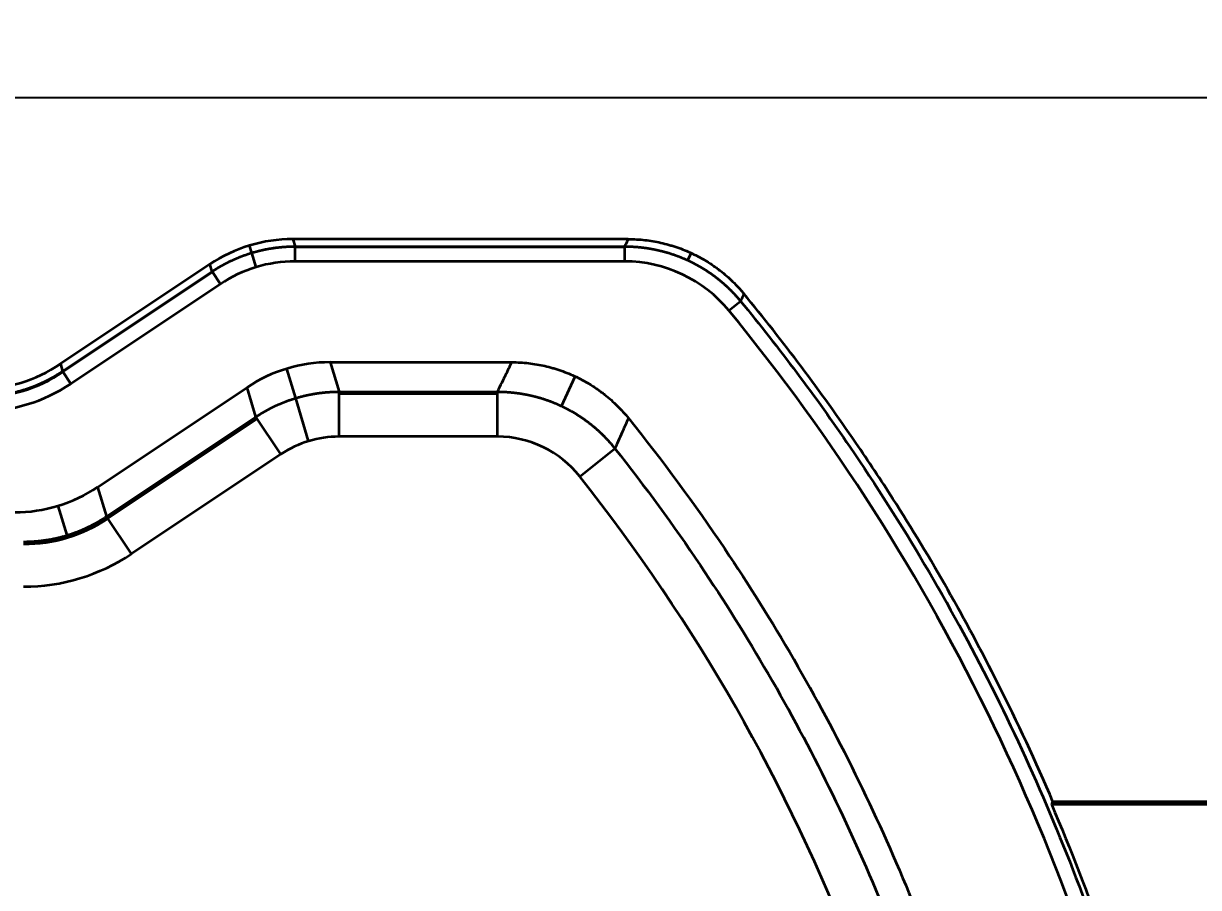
# Model space of a CAD drawing. Header units: millimetres. Extents: x 2599 to 3244, y 1330 to 1895.
# Drawn here: x 2908 to 2986, y 1614.6 to 1671.9 of the extents above; entities that cross this region are included whole.
import ezdxf

# ---------------------------------------------------------------- set-up
doc = ezdxf.new("R2010")
doc.units = ezdxf.units.MM
doc.layers.add('1', color=7, linetype='Continuous', true_color=0xffffff)
doc.layers.add('dim', color=82, linetype='Continuous', lineweight=9)
doc.styles.get("Standard").update_dxf_attribs({"font": 'arial.ttf'})
doc.dimstyles.new('Standard-3', dxfattribs={"dimscale": 3, "dimtxt": 0.18, "dimasz": 0.18, "dimexe": 0.18, "dimexo": 0.0625, "dimgap": 0.09, "dimtad": 0, "dimtoh": 1, "dimzin": 0, "dimdsep": 46, "dimtxsty": 'Standard', "dimcen": 0.09, "dimadec": 0, "dimazin": 0, "dimtfac": 1, "dimtofl": 0, "dimtmove": 0, "dimatfit": 3, "dimfxl": 0, "dimtolj": 1, "dimtzin": 0, "dimarcsym": 0})

# ---------------------------------------------------------------- blocks, each defined once
blk = doc.blocks.new('*D15')
at = {"layer": 'Defpoints', "color": 0, "transparency": 16777216}
for p in [(2669.184, 1666.958), (3057.245, 1585.113), (2669.184, 1564.792)]:
    blk.add_point(p, dxfattribs=at)
at = {"layer": 'dim', "color": 0, "lineweight": -2, "transparency": 16777216}
for p, q in [((2669.184, 1566.292), (2669.184, 1668.457)), ((3057.245, 1586.612), (3057.245, 1668.457)), ((2675.184, 1666.958), (2846.152, 1666.958)), ((3051.245, 1666.958), (2880.276, 1666.958))]:
    blk.add_line(p, q, dxfattribs=at)
at = {"layer": 'dim', "color": 0, "transparency": 16777216}
for points in [[(2675.184, 1667.958), (2675.184, 1665.958), (2669.184, 1666.958)], [(3051.245, 1667.958), (3051.245, 1665.958), (3057.245, 1666.958)]]:
    blk.add_solid(points, dxfattribs=at)
at = {"layer": 'dim', "color": 0, "transparency": 16777216, "insert": (2863.214, 1666.958), "char_height": 7.5, "attachment_point": 5, "bg_fill": 3, "box_fill_scale": 1.1, "bg_fill_color": 256, "bg_fill_true_color": 13158600, "bg_fill_transparency": 0}
blk.add_mtext('\\A1;388.06', dxfattribs=at)

msp = doc.modelspace()

# ---------------------------------------------------------------- linework, layer by layer
at = {"layer": '1', "color": 7, "linetype": 'Continuous', "lineweight": 35}
for p, q in [((2925.924, 1657.577), (2926.07, 1657.094)), ((2948.186, 1657.577), (2925.924, 1657.577)), ((2923.192, 1656.665), (2923.045, 1657.15)), ((2923.479, 1655.717), (2923.192, 1656.665)), ((2926.07, 1657.094), (2947.958, 1657.094)), ((2926.07, 1656.1), (2926.07, 1657.094)), ((2947.958, 1657.045), (2926.07, 1657.045)), ((2947.958, 1656.1), (2947.958, 1657.094)), ((2952.135, 1656.174), (2952.351, 1656.652)), ((2920.412, 1655.908), (2910.493, 1649.295)), ((2920.558, 1655.425), (2920.412, 1655.908)), ((2947.958, 1656.1), (2926.07, 1656.1)), ((2910.64, 1648.813), (2920.558, 1655.425)), ((2920.586, 1655.384), (2910.667, 1648.772)), ((2921.11, 1654.598), (2920.558, 1655.425)), ((2921.11, 1654.598), (2911.191, 1647.986)), ((2954.87, 1652.833), (2955.638, 1653.463)), ((2910.493, 1649.295), (2910.64, 1648.813)), ((2911.191, 1647.986), (2910.64, 1648.813)), ((2926.11, 1647.027), (2925.517, 1648.984)), ((2928.397, 1649.41), (2928.988, 1647.457)), ((2928.397, 1649.41), (2940.45, 1649.41)), ((2943.758, 1646.502), (2944.658, 1648.466)), ((2912.966, 1641.129), (2922.885, 1647.742)), ((2923.476, 1645.788), (2922.885, 1647.742)), ((2928.988, 1647.457), (2939.51, 1647.457)), ((2928.988, 1644.476), (2928.988, 1647.457)), ((2939.51, 1647.309), (2928.988, 1647.309)), ((2939.51, 1644.476), (2939.51, 1647.457)), ((2926.972, 1644.178), (2926.11, 1647.027)), ((2913.557, 1639.176), (2923.476, 1645.788)), ((2923.558, 1645.665), (2913.64, 1639.052)), ((2925.13, 1643.308), (2923.476, 1645.788)), ((2939.51, 1644.476), (2928.988, 1644.476)), ((2925.13, 1643.308), (2915.211, 1636.695)), ((2944.964, 1641.837), (2947.302, 1643.687)), ((2912.966, 1641.129), (2913.557, 1639.176)), ((2910.334, 1639.886), (2910.924, 1637.936)), ((2915.211, 1636.695), (2913.557, 1639.176)), ((2976.269, 1620.104), (2993.283, 1620.104)), ((2993.283, 1620.26), (2976.372, 1620.26))]:
    msp.add_line(p, q, dxfattribs=at)
for centre, major_axis, start_param, end_param in [((2925.932, 1647.613), (2.888, -9.538), 2.848006, 3.435179), ((2926.078, 1647.133), (2.599, -8.584), 2.848006, 3.435179), ((2904.973, 1657.59), (-2.888, 9.538), 2.848006, 3.435179), ((2905.134, 1657.058), (-2.888, 9.538), 2.846503, 3.436683), ((2928.405, 1639.446), (2.888, -9.538), 2.848006, 3.435179), ((2905.119, 1657.111), (-3.177, 10.491), 2.848006, 3.435179), ((2928.994, 1637.501), (2.021, -6.676), 2.848006, 3.435179), ((2907.446, 1649.424), (-2.888, 9.538), 2.848006, 3.435179), ((2908.082, 1647.322), (-2.888, 9.538), 2.843496, 3.43969), ((2908.035, 1647.479), (-3.754, 12.399), 2.848006, 3.435179)]:
    msp.add_ellipse(centre, major_axis=major_axis, ratio=0.998504, start_param=start_param, end_param=end_param, dxfattribs=at)
for points, knots in [([(2947.958, 1657.094), (2947.967, 1657.113), (2947.976, 1657.131), (2948.011, 1657.205), (2948.037, 1657.261), (2948.093, 1657.378), (2948.122, 1657.44), (2948.163, 1657.527), (2948.175, 1657.552), (2948.186, 1657.577)], [0, 0, 0, 0, 0.114597, 0.114597, 0.460724, 0.460724, 0.844664, 0.844664, 1, 1, 1, 1]), ([(2948.186, 1657.577), (2948.554, 1657.577), (2948.919, 1657.556), (2949.642, 1657.476), (2950.001, 1657.416), (2950.535, 1657.297), (2950.712, 1657.252), (2950.977, 1657.177), (2951.065, 1657.151), (2951.24, 1657.096), (2951.327, 1657.068), (2951.759, 1656.919), (2952.096, 1656.782), (2952.752, 1656.473), (2953.071, 1656.301), (2953.536, 1656.016), (2953.727, 1655.891), (2953.915, 1655.759), (2953.99, 1655.706), (2954.027, 1655.679), (2954.138, 1655.598), (2954.211, 1655.542), (2954.573, 1655.261), (2954.848, 1655.022), (2955.241, 1654.64), (2955.433, 1654.443), (2955.616, 1654.239), (2955.737, 1654.1), (2955.796, 1654.03), (2955.855, 1653.959)], [0, 0, 0, 0, 0.125, 0.125, 0.25, 0.25, 0.3125, 0.3125, 0.34375, 0.34375, 0.375, 0.375, 0.5, 0.5, 0.625, 0.625, 0.6875, 0.703125, 0.703125, 0.71875, 0.71875, 0.75, 0.75, 0.875, 0.875, 0.9375, 0.96875, 0.96875, 1, 1, 1, 1]), ([(2920.558, 1655.425), (2920.572, 1655.434), (2920.599, 1655.452), (2920.64, 1655.479), (2920.681, 1655.506), (2920.723, 1655.533), (2920.764, 1655.559), (2920.806, 1655.585), (2920.848, 1655.611), (2920.889, 1655.637), (2920.931, 1655.662), (2920.973, 1655.687), (2921.016, 1655.713), (2921.058, 1655.737), (2921.1, 1655.762), (2921.143, 1655.786), (2921.186, 1655.811), (2921.229, 1655.835), (2921.271, 1655.859), (2921.315, 1655.882), (2921.358, 1655.906), (2921.401, 1655.929), (2921.444, 1655.952), (2921.488, 1655.974), (2921.532, 1655.997), (2921.575, 1656.019), (2921.619, 1656.041), (2921.663, 1656.063), (2921.707, 1656.085), (2921.751, 1656.106), (2921.796, 1656.128), (2921.84, 1656.149), (2921.884, 1656.169), (2921.929, 1656.19), (2921.974, 1656.21), (2922.018, 1656.23), (2922.063, 1656.25), (2922.108, 1656.27), (2922.153, 1656.29), (2922.199, 1656.309), (2922.244, 1656.328), (2922.289, 1656.347), (2922.335, 1656.365), (2922.38, 1656.384), (2922.426, 1656.402), (2922.472, 1656.42), (2922.517, 1656.437), (2922.563, 1656.455), (2922.609, 1656.472), (2922.655, 1656.489), (2922.701, 1656.506), (2922.748, 1656.522), (2922.794, 1656.538), (2922.84, 1656.554), (2922.887, 1656.57), (2922.933, 1656.586), (2922.98, 1656.601), (2923.027, 1656.616), (2923.073, 1656.631), (2923.12, 1656.646), (2923.167, 1656.661), (2923.214, 1656.675), (2923.261, 1656.689), (2923.308, 1656.703), (2923.356, 1656.716), (2923.403, 1656.729), (2923.45, 1656.742), (2923.498, 1656.755), (2923.545, 1656.768), (2923.593, 1656.78), (2923.64, 1656.792), (2923.688, 1656.804), (2923.735, 1656.816), (2923.783, 1656.827), (2923.831, 1656.838), (2923.879, 1656.849), (2923.927, 1656.86), (2923.975, 1656.871), (2924.023, 1656.881), (2924.071, 1656.891), (2924.119, 1656.901), (2924.167, 1656.91), (2924.215, 1656.919), (2924.264, 1656.928), (2924.312, 1656.937), (2924.36, 1656.946), (2924.409, 1656.954), (2924.457, 1656.962), (2924.506, 1656.97), (2924.554, 1656.978), (2924.603, 1656.985), (2924.651, 1656.992), (2924.7, 1656.999), (2924.748, 1657.006), (2924.797, 1657.012), (2924.846, 1657.018), (2924.895, 1657.024), (2924.943, 1657.03), (2924.992, 1657.035), (2925.041, 1657.041), (2925.09, 1657.046), (2925.139, 1657.05), (2925.188, 1657.055), (2925.236, 1657.059), (2925.285, 1657.063), (2925.334, 1657.067), (2925.383, 1657.07), (2925.432, 1657.074), (2925.481, 1657.077), (2925.53, 1657.079), (2925.579, 1657.082), (2925.628, 1657.084), (2925.677, 1657.086), (2925.727, 1657.088), (2925.776, 1657.09), (2925.825, 1657.091), (2925.874, 1657.092), (2925.923, 1657.093), (2925.972, 1657.094), (2926.021, 1657.094), (2926.054, 1657.094), (2926.07, 1657.094)], [0, 0, 0, 0, 0.008404, 0.016808, 0.025212, 0.033615, 0.042019, 0.050423, 0.058827, 0.067231, 0.075634, 0.084038, 0.092442, 0.100845, 0.109249, 0.117652, 0.126056, 0.13446, 0.142863, 0.151267, 0.15967, 0.168074, 0.176477, 0.18488, 0.193284, 0.201687, 0.210091, 0.218494, 0.226897, 0.235301, 0.243704, 0.252107, 0.26051, 0.268914, 0.277317, 0.28572, 0.294123, 0.302527, 0.31093, 0.319333, 0.327736, 0.336139, 0.344543, 0.352946, 0.361349, 0.369752, 0.378155, 0.386558, 0.394961, 0.403364, 0.411768, 0.420171, 0.428574, 0.436977, 0.44538, 0.453783, 0.462186, 0.470589, 0.478992, 0.487395, 0.495798, 0.504202, 0.512605, 0.521008, 0.529411, 0.537814, 0.546217, 0.55462, 0.563023, 0.571426, 0.579829, 0.588232, 0.596636, 0.605039, 0.613442, 0.621845, 0.630248, 0.638651, 0.647054, 0.655457, 0.663861, 0.672264, 0.680667, 0.68907, 0.697473, 0.705877, 0.71428, 0.722683, 0.731086, 0.73949, 0.747893, 0.756296, 0.764699, 0.773103, 0.781506, 0.789909, 0.798313, 0.806716, 0.81512, 0.823523, 0.831926, 0.84033, 0.848733, 0.857137, 0.86554, 0.873944, 0.882348, 0.890751, 0.899155, 0.907558, 0.915962, 0.924366, 0.932769, 0.941173, 0.949577, 0.957981, 0.966385, 0.974788, 0.983192, 0.991596, 1, 1, 1, 1]), ([(2947.958, 1657.094), (2947.974, 1657.094), (2948.007, 1657.094), (2948.055, 1657.094), (2948.103, 1657.093), (2948.151, 1657.092), (2948.199, 1657.091), (2948.247, 1657.09), (2948.296, 1657.088), (2948.344, 1657.087), (2948.392, 1657.085), (2948.441, 1657.082), (2948.489, 1657.08), (2948.538, 1657.077), (2948.586, 1657.074), (2948.635, 1657.071), (2948.683, 1657.068), (2948.732, 1657.064), (2948.781, 1657.06), (2948.829, 1657.056), (2948.878, 1657.051), (2948.927, 1657.047), (2948.975, 1657.042), (2949.024, 1657.037), (2949.073, 1657.031), (2949.122, 1657.026), (2949.17, 1657.02), (2949.219, 1657.014), (2949.268, 1657.007), (2949.317, 1657.001), (2949.366, 1656.994), (2949.414, 1656.987), (2949.463, 1656.979), (2949.512, 1656.972), (2949.561, 1656.964), (2949.609, 1656.956), (2949.658, 1656.948), (2949.707, 1656.939), (2949.756, 1656.93), (2949.804, 1656.921), (2949.853, 1656.912), (2949.902, 1656.902), (2949.951, 1656.892), (2949.999, 1656.882), (2950.048, 1656.872), (2950.097, 1656.861), (2950.145, 1656.85), (2950.194, 1656.839), (2950.242, 1656.828), (2950.291, 1656.816), (2950.339, 1656.805), (2950.388, 1656.792), (2950.436, 1656.78), (2950.484, 1656.768), (2950.533, 1656.755), (2950.581, 1656.742), (2950.629, 1656.728), (2950.677, 1656.715), (2950.725, 1656.701), (2950.774, 1656.687), (2950.822, 1656.672), (2950.87, 1656.658), (2950.917, 1656.643), (2950.965, 1656.628), (2951.013, 1656.613), (2951.061, 1656.597), (2951.108, 1656.581), (2951.156, 1656.565), (2951.204, 1656.549), (2951.251, 1656.532), (2951.298, 1656.516), (2951.346, 1656.499), (2951.393, 1656.481), (2951.44, 1656.464), (2951.487, 1656.446), (2951.534, 1656.428), (2951.581, 1656.41), (2951.628, 1656.391), (2951.675, 1656.373), (2951.721, 1656.354), (2951.768, 1656.335), (2951.815, 1656.315), (2951.861, 1656.295), (2951.907, 1656.276), (2951.953, 1656.255), (2951.999, 1656.235), (2952.045, 1656.214), (2952.091, 1656.194), (2952.137, 1656.172), (2952.183, 1656.151), (2952.228, 1656.13), (2952.274, 1656.108), (2952.319, 1656.086), (2952.364, 1656.064), (2952.409, 1656.041), (2952.454, 1656.018), (2952.499, 1655.996), (2952.544, 1655.972), (2952.589, 1655.949), (2952.633, 1655.925), (2952.678, 1655.902), (2952.722, 1655.878), (2952.766, 1655.853), (2952.81, 1655.829), (2952.854, 1655.804), (2952.898, 1655.779), (2952.941, 1655.754), (2952.985, 1655.729), (2953.028, 1655.703), (2953.071, 1655.678), (2953.114, 1655.652), (2953.157, 1655.625), (2953.2, 1655.599), (2953.243, 1655.572), (2953.285, 1655.546), (2953.327, 1655.519), (2953.369, 1655.491), (2953.412, 1655.464), (2953.453, 1655.436), (2953.495, 1655.408), (2953.537, 1655.38), (2953.578, 1655.352), (2953.619, 1655.324), (2953.66, 1655.295), (2953.701, 1655.266), (2953.742, 1655.237), (2953.783, 1655.208), (2953.823, 1655.179), (2953.863, 1655.149), (2953.903, 1655.119), (2953.943, 1655.089), (2953.983, 1655.059), (2954.022, 1655.029), (2954.062, 1654.999), (2954.101, 1654.968), (2954.14, 1654.937), (2954.179, 1654.906), (2954.218, 1654.875), (2954.256, 1654.843), (2954.294, 1654.812), (2954.333, 1654.78), (2954.371, 1654.748), (2954.408, 1654.716), (2954.446, 1654.684), (2954.483, 1654.651), (2954.521, 1654.619), (2954.558, 1654.586), (2954.594, 1654.553), (2954.631, 1654.52), (2954.668, 1654.487), (2954.704, 1654.454), (2954.74, 1654.42), (2954.776, 1654.387), (2954.811, 1654.353), (2954.847, 1654.319), (2954.882, 1654.285), (2954.917, 1654.25), (2954.952, 1654.216), (2954.987, 1654.181), (2955.021, 1654.147), (2955.056, 1654.112), (2955.09, 1654.077), (2955.124, 1654.042), (2955.157, 1654.007), (2955.191, 1653.971), (2955.224, 1653.936), (2955.257, 1653.9), (2955.29, 1653.864), (2955.323, 1653.829), (2955.355, 1653.793), (2955.387, 1653.756), (2955.419, 1653.72), (2955.451, 1653.684), (2955.483, 1653.647), (2955.514, 1653.611), (2955.546, 1653.574), (2955.577, 1653.537), (2955.607, 1653.5), (2955.628, 1653.476), (2955.638, 1653.463)], [0, 0, 0, 0, 0.005472, 0.01095, 0.016434, 0.021924, 0.027419, 0.03292, 0.038426, 0.043938, 0.049455, 0.054978, 0.060506, 0.066039, 0.071577, 0.077121, 0.082669, 0.088223, 0.093782, 0.099345, 0.104914, 0.110487, 0.116065, 0.121648, 0.127235, 0.132827, 0.138423, 0.144024, 0.149629, 0.155238, 0.160852, 0.166469, 0.172091, 0.177717, 0.183347, 0.188981, 0.194618, 0.20026, 0.205905, 0.211554, 0.217206, 0.222862, 0.228521, 0.234184, 0.23985, 0.245519, 0.251192, 0.256867, 0.262546, 0.268227, 0.273912, 0.279599, 0.285289, 0.290982, 0.296678, 0.302376, 0.308076, 0.313779, 0.319484, 0.325192, 0.330902, 0.336613, 0.342327, 0.348043, 0.353761, 0.359481, 0.365203, 0.370926, 0.376651, 0.382377, 0.388105, 0.393834, 0.399565, 0.405297, 0.41103, 0.416765, 0.4225, 0.428236, 0.433974, 0.439712, 0.445451, 0.45119, 0.456931, 0.462671, 0.468413, 0.474154, 0.479896, 0.485639, 0.491381, 0.497124, 0.502866, 0.508609, 0.514351, 0.520093, 0.525835, 0.531577, 0.537318, 0.543059, 0.548799, 0.554539, 0.560278, 0.566016, 0.571753, 0.57749, 0.583225, 0.58896, 0.594693, 0.600425, 0.606156, 0.611885, 0.617613, 0.62334, 0.629065, 0.634788, 0.640509, 0.646229, 0.651947, 0.657663, 0.663377, 0.669089, 0.674799, 0.680507, 0.686212, 0.691915, 0.697616, 0.703314, 0.709009, 0.714702, 0.720392, 0.72608, 0.731764, 0.737446, 0.743125, 0.7488, 0.754473, 0.760142, 0.765809, 0.771471, 0.777131, 0.782787, 0.788439, 0.794088, 0.799734, 0.805375, 0.811013, 0.816647, 0.822277, 0.827903, 0.833525, 0.839143, 0.844756, 0.850366, 0.855971, 0.861572, 0.867168, 0.87276, 0.878348, 0.883931, 0.889509, 0.895082, 0.900651, 0.906215, 0.911773, 0.917327, 0.922876, 0.92842, 0.933959, 0.939492, 0.94502, 0.950543, 0.956061, 0.961573, 0.967079, 0.97258, 0.978076, 0.983565, 0.989049, 0.994528, 1, 1, 1, 1]), ([(2955.855, 1653.959), (2955.819, 1653.877), (2955.782, 1653.794), (2955.743, 1653.705), (2955.741, 1653.698), (2955.713, 1653.635), (2955.688, 1653.577), (2955.654, 1653.501), (2955.646, 1653.482), (2955.638, 1653.463)], [0, 0, 0, 0, 0.499999, 0.499999, 0.539276, 0.539276, 0.885403, 0.885403, 1, 1, 1, 1]), ([(2955.638, 1653.463), (2958.195, 1650.349), (2964.32, 1642.189), (2972.658, 1628.073), (2979.688, 1611.448), (2982.874, 1600.015), (2984.06, 1594.459)], [0, 0, 0, 0, 0.182811, 0.462512, 0.742214, 1, 1, 1, 1]), ([(2965.744, 1640.361), (2964.946, 1641.611), (2961.852, 1646.289), (2958.478, 1650.776), (2955.855, 1653.959)], [0, 0, 0, 0, 0.264456, 1, 1, 1, 1]), ([(2905.128, 1647.144), (2905.144, 1647.144), (2905.177, 1647.144), (2905.226, 1647.144), (2905.275, 1647.145), (2905.324, 1647.146), (2905.373, 1647.147), (2905.422, 1647.148), (2905.471, 1647.15), (2905.52, 1647.152), (2905.569, 1647.154), (2905.619, 1647.156), (2905.668, 1647.158), (2905.717, 1647.161), (2905.766, 1647.164), (2905.815, 1647.168), (2905.864, 1647.171), (2905.912, 1647.175), (2905.961, 1647.179), (2906.01, 1647.183), (2906.059, 1647.188), (2906.108, 1647.192), (2906.157, 1647.197), (2906.206, 1647.202), (2906.255, 1647.208), (2906.303, 1647.214), (2906.352, 1647.219), (2906.401, 1647.226), (2906.449, 1647.232), (2906.498, 1647.239), (2906.547, 1647.246), (2906.595, 1647.253), (2906.644, 1647.26), (2906.692, 1647.268), (2906.741, 1647.276), (2906.789, 1647.284), (2906.838, 1647.292), (2906.886, 1647.301), (2906.934, 1647.309), (2906.983, 1647.318), (2907.031, 1647.328), (2907.079, 1647.337), (2907.127, 1647.347), (2907.175, 1647.357), (2907.223, 1647.367), (2907.271, 1647.378), (2907.319, 1647.388), (2907.367, 1647.399), (2907.415, 1647.41), (2907.462, 1647.422), (2907.51, 1647.434), (2907.558, 1647.445), (2907.605, 1647.458), (2907.653, 1647.47), (2907.7, 1647.483), (2907.748, 1647.495), (2907.795, 1647.508), (2907.842, 1647.522), (2907.89, 1647.535), (2907.937, 1647.549), (2907.984, 1647.563), (2908.031, 1647.577), (2908.078, 1647.592), (2908.124, 1647.606), (2908.171, 1647.621), (2908.218, 1647.636), (2908.265, 1647.652), (2908.311, 1647.667), (2908.358, 1647.683), (2908.404, 1647.699), (2908.45, 1647.716), (2908.496, 1647.732), (2908.543, 1647.749), (2908.589, 1647.766), (2908.635, 1647.783), (2908.681, 1647.801), (2908.726, 1647.818), (2908.772, 1647.836), (2908.818, 1647.854), (2908.863, 1647.873), (2908.909, 1647.891), (2908.954, 1647.91), (2908.999, 1647.929), (2909.045, 1647.948), (2909.09, 1647.968), (2909.135, 1647.987), (2909.179, 1648.007), (2909.224, 1648.027), (2909.269, 1648.048), (2909.313, 1648.068), (2909.358, 1648.089), (2909.402, 1648.11), (2909.447, 1648.131), (2909.491, 1648.153), (2909.535, 1648.175), (2909.579, 1648.196), (2909.623, 1648.219), (2909.666, 1648.241), (2909.71, 1648.263), (2909.753, 1648.286), (2909.797, 1648.309), (2909.84, 1648.332), (2909.883, 1648.356), (2909.926, 1648.379), (2909.969, 1648.403), (2910.012, 1648.427), (2910.055, 1648.451), (2910.097, 1648.476), (2910.14, 1648.501), (2910.182, 1648.525), (2910.224, 1648.55), (2910.267, 1648.576), (2910.308, 1648.601), (2910.35, 1648.627), (2910.392, 1648.653), (2910.434, 1648.679), (2910.475, 1648.705), (2910.516, 1648.732), (2910.558, 1648.759), (2910.599, 1648.786), (2910.626, 1648.804), (2910.64, 1648.813)], [0, 0, 0, 0, 0.008404, 0.016808, 0.025212, 0.033617, 0.042021, 0.050425, 0.058828, 0.067232, 0.075636, 0.08404, 0.092444, 0.100848, 0.109251, 0.117655, 0.126059, 0.134462, 0.142866, 0.15127, 0.159673, 0.168077, 0.17648, 0.184884, 0.193287, 0.20169, 0.210094, 0.218497, 0.2269, 0.235304, 0.243707, 0.25211, 0.260514, 0.268917, 0.27732, 0.285723, 0.294126, 0.302529, 0.310933, 0.319336, 0.327739, 0.336142, 0.344545, 0.352948, 0.361351, 0.369754, 0.378157, 0.38656, 0.394963, 0.403366, 0.411769, 0.420172, 0.428575, 0.436978, 0.445381, 0.453784, 0.462187, 0.47059, 0.478993, 0.487396, 0.495799, 0.504201, 0.512604, 0.521007, 0.52941, 0.537813, 0.546216, 0.554619, 0.563022, 0.571425, 0.579828, 0.588231, 0.596634, 0.605037, 0.61344, 0.621843, 0.630246, 0.638649, 0.647052, 0.655455, 0.663858, 0.672261, 0.680664, 0.689067, 0.697471, 0.705874, 0.714277, 0.72268, 0.731083, 0.739486, 0.74789, 0.756293, 0.764696, 0.7731, 0.781503, 0.789906, 0.79831, 0.806713, 0.815116, 0.82352, 0.831923, 0.840327, 0.84873, 0.857134, 0.865538, 0.873941, 0.882345, 0.890749, 0.899152, 0.907556, 0.91596, 0.924364, 0.932768, 0.941172, 0.949575, 0.957979, 0.966383, 0.974788, 0.983192, 0.991596, 1, 1, 1, 1]), ([(2939.51, 1647.457), (2939.561, 1647.563), (2939.613, 1647.67), (2939.759, 1647.973), (2939.854, 1648.169), (2940.09, 1648.66), (2940.232, 1648.955), (2940.399, 1649.303), (2940.425, 1649.357), (2940.45, 1649.41)], [0, 0, 0, 0, 0.163392, 0.163392, 0.465096, 0.465096, 0.917652, 0.917652, 1, 1, 1, 1]), ([(2940.45, 1649.41), (2940.823, 1649.41), (2941.192, 1649.389), (2941.925, 1649.307), (2942.288, 1649.246), (2942.828, 1649.124), (2943.097, 1649.055), (2943.364, 1648.974), (2943.497, 1648.932), (2943.541, 1648.918), (2943.629, 1648.888), (2943.673, 1648.873), (2944.068, 1648.736), (2944.409, 1648.595), (2945.072, 1648.278), (2945.394, 1648.101), (2945.864, 1647.809), (2946.095, 1647.655), (2946.32, 1647.492), (2946.432, 1647.408), (2946.469, 1647.38), (2946.543, 1647.324), (2946.58, 1647.295), (2946.908, 1647.035), (2947.462, 1646.544), (2947.958, 1645.993), (2948.192, 1645.703)], [0, 0, 0, 0, 0.125, 0.125, 0.25, 0.25, 0.3125, 0.34375, 0.34375, 0.359375, 0.359375, 0.375, 0.375, 0.5, 0.5, 0.625, 0.625, 0.6875, 0.71875, 0.71875, 0.734375, 0.734375, 0.75, 0.75, 0.875, 1, 1, 1, 1]), ([(2923.476, 1645.788), (2923.49, 1645.797), (2923.517, 1645.815), (2923.558, 1645.842), (2923.599, 1645.869), (2923.641, 1645.896), (2923.682, 1645.922), (2923.724, 1645.948), (2923.765, 1645.974), (2923.807, 1646), (2923.849, 1646.025), (2923.891, 1646.05), (2923.934, 1646.075), (2923.976, 1646.1), (2924.018, 1646.125), (2924.061, 1646.149), (2924.104, 1646.174), (2924.146, 1646.198), (2924.189, 1646.221), (2924.232, 1646.245), (2924.276, 1646.268), (2924.319, 1646.292), (2924.362, 1646.315), (2924.406, 1646.337), (2924.449, 1646.36), (2924.493, 1646.382), (2924.537, 1646.404), (2924.581, 1646.426), (2924.625, 1646.448), (2924.669, 1646.469), (2924.713, 1646.49), (2924.758, 1646.511), (2924.802, 1646.532), (2924.847, 1646.553), (2924.892, 1646.573), (2924.936, 1646.593), (2924.981, 1646.613), (2925.026, 1646.633), (2925.071, 1646.652), (2925.116, 1646.672), (2925.162, 1646.691), (2925.207, 1646.709), (2925.253, 1646.728), (2925.298, 1646.746), (2925.344, 1646.764), (2925.389, 1646.782), (2925.435, 1646.8), (2925.481, 1646.817), (2925.527, 1646.835), (2925.573, 1646.852), (2925.619, 1646.868), (2925.666, 1646.885), (2925.712, 1646.901), (2925.758, 1646.917), (2925.805, 1646.933), (2925.851, 1646.949), (2925.898, 1646.964), (2925.945, 1646.979), (2925.991, 1646.994), (2926.038, 1647.009), (2926.085, 1647.023), (2926.132, 1647.038), (2926.179, 1647.052), (2926.226, 1647.065), (2926.274, 1647.079), (2926.321, 1647.092), (2926.368, 1647.105), (2926.416, 1647.118), (2926.463, 1647.131), (2926.51, 1647.143), (2926.558, 1647.155), (2926.606, 1647.167), (2926.653, 1647.179), (2926.701, 1647.19), (2926.749, 1647.201), (2926.797, 1647.212), (2926.845, 1647.223), (2926.893, 1647.233), (2926.941, 1647.244), (2926.989, 1647.254), (2927.037, 1647.263), (2927.085, 1647.273), (2927.133, 1647.282), (2927.182, 1647.291), (2927.23, 1647.3), (2927.278, 1647.309), (2927.327, 1647.317), (2927.375, 1647.325), (2927.423, 1647.333), (2927.472, 1647.341), (2927.52, 1647.348), (2927.569, 1647.355), (2927.618, 1647.362), (2927.666, 1647.369), (2927.715, 1647.375), (2927.764, 1647.381), (2927.812, 1647.387), (2927.861, 1647.393), (2927.91, 1647.398), (2927.959, 1647.403), (2928.008, 1647.408), (2928.057, 1647.413), (2928.105, 1647.418), (2928.154, 1647.422), (2928.203, 1647.426), (2928.252, 1647.43), (2928.301, 1647.433), (2928.35, 1647.436), (2928.399, 1647.44), (2928.448, 1647.442), (2928.497, 1647.445), (2928.546, 1647.447), (2928.595, 1647.449), (2928.644, 1647.451), (2928.693, 1647.453), (2928.743, 1647.454), (2928.792, 1647.455), (2928.841, 1647.456), (2928.89, 1647.457), (2928.939, 1647.457), (2928.972, 1647.457), (2928.988, 1647.457)], [0, 0, 0, 0, 0.008404, 0.016807, 0.025211, 0.033615, 0.042018, 0.050422, 0.058826, 0.067229, 0.075633, 0.084036, 0.09244, 0.100843, 0.109247, 0.11765, 0.126054, 0.134457, 0.142861, 0.151264, 0.159668, 0.168071, 0.176474, 0.184878, 0.193281, 0.201685, 0.210088, 0.218491, 0.226895, 0.235298, 0.243701, 0.252105, 0.260508, 0.268911, 0.277315, 0.285718, 0.294121, 0.302524, 0.310928, 0.319331, 0.327734, 0.336137, 0.344541, 0.352944, 0.361347, 0.36975, 0.378154, 0.386557, 0.39496, 0.403363, 0.411766, 0.42017, 0.428573, 0.436976, 0.445379, 0.453782, 0.462186, 0.470589, 0.478992, 0.487395, 0.495798, 0.504202, 0.512605, 0.521008, 0.529411, 0.537814, 0.546218, 0.554621, 0.563024, 0.571427, 0.57983, 0.588234, 0.596637, 0.60504, 0.613443, 0.621846, 0.63025, 0.638653, 0.647056, 0.655459, 0.663863, 0.672266, 0.680669, 0.689072, 0.697476, 0.705879, 0.714282, 0.722685, 0.731089, 0.739492, 0.747895, 0.756299, 0.764702, 0.773105, 0.781509, 0.789912, 0.798315, 0.806719, 0.815122, 0.823526, 0.831929, 0.840332, 0.848736, 0.857139, 0.865543, 0.873946, 0.88235, 0.890753, 0.899157, 0.90756, 0.915964, 0.924367, 0.932771, 0.941174, 0.949578, 0.957982, 0.966385, 0.974789, 0.983193, 0.991596, 1, 1, 1, 1]), ([(2939.51, 1647.457), (2939.526, 1647.457), (2939.559, 1647.457), (2939.608, 1647.457), (2939.657, 1647.456), (2939.706, 1647.455), (2939.755, 1647.454), (2939.804, 1647.453), (2939.854, 1647.451), (2939.903, 1647.449), (2939.952, 1647.447), (2940.002, 1647.445), (2940.051, 1647.442), (2940.1, 1647.439), (2940.15, 1647.436), (2940.199, 1647.433), (2940.249, 1647.429), (2940.298, 1647.426), (2940.348, 1647.421), (2940.398, 1647.417), (2940.447, 1647.412), (2940.497, 1647.408), (2940.546, 1647.403), (2940.596, 1647.397), (2940.646, 1647.392), (2940.696, 1647.386), (2940.745, 1647.38), (2940.795, 1647.373), (2940.845, 1647.367), (2940.895, 1647.36), (2940.944, 1647.353), (2940.994, 1647.345), (2941.044, 1647.338), (2941.093, 1647.33), (2941.143, 1647.321), (2941.193, 1647.313), (2941.243, 1647.304), (2941.292, 1647.295), (2941.342, 1647.286), (2941.392, 1647.277), (2941.441, 1647.267), (2941.491, 1647.257), (2941.541, 1647.247), (2941.59, 1647.236), (2941.64, 1647.225), (2941.69, 1647.214), (2941.739, 1647.203), (2941.789, 1647.192), (2941.838, 1647.18), (2941.888, 1647.168), (2941.937, 1647.155), (2941.986, 1647.143), (2942.036, 1647.13), (2942.085, 1647.117), (2942.134, 1647.104), (2942.183, 1647.09), (2942.232, 1647.076), (2942.282, 1647.062), (2942.331, 1647.048), (2942.38, 1647.033), (2942.429, 1647.018), (2942.477, 1647.003), (2942.526, 1646.987), (2942.575, 1646.972), (2942.624, 1646.956), (2942.672, 1646.94), (2942.721, 1646.923), (2942.769, 1646.906), (2942.818, 1646.889), (2942.866, 1646.872), (2942.914, 1646.855), (2942.963, 1646.837), (2943.011, 1646.819), (2943.059, 1646.801), (2943.107, 1646.782), (2943.154, 1646.764), (2943.202, 1646.745), (2943.25, 1646.725), (2943.298, 1646.706), (2943.345, 1646.686), (2943.392, 1646.666), (2943.44, 1646.646), (2943.487, 1646.626), (2943.534, 1646.605), (2943.581, 1646.584), (2943.628, 1646.563), (2943.675, 1646.541), (2943.721, 1646.52), (2943.768, 1646.498), (2943.814, 1646.475), (2943.861, 1646.453), (2943.907, 1646.43), (2943.953, 1646.407), (2943.999, 1646.384), (2944.045, 1646.361), (2944.09, 1646.337), (2944.136, 1646.314), (2944.181, 1646.289), (2944.227, 1646.265), (2944.272, 1646.241), (2944.317, 1646.216), (2944.362, 1646.191), (2944.407, 1646.166), (2944.452, 1646.14), (2944.496, 1646.115), (2944.54, 1646.089), (2944.585, 1646.063), (2944.629, 1646.036), (2944.673, 1646.01), (2944.717, 1645.983), (2944.76, 1645.956), (2944.804, 1645.929), (2944.847, 1645.901), (2944.89, 1645.874), (2944.933, 1645.846), (2944.976, 1645.818), (2945.019, 1645.789), (2945.061, 1645.761), (2945.104, 1645.732), (2945.146, 1645.703), (2945.188, 1645.674), (2945.23, 1645.645), (2945.272, 1645.615), (2945.313, 1645.585), (2945.355, 1645.556), (2945.396, 1645.525), (2945.437, 1645.495), (2945.478, 1645.465), (2945.518, 1645.434), (2945.559, 1645.403), (2945.599, 1645.372), (2945.639, 1645.341), (2945.679, 1645.309), (2945.719, 1645.277), (2945.759, 1645.246), (2945.798, 1645.214), (2945.837, 1645.181), (2945.876, 1645.149), (2945.915, 1645.116), (2945.954, 1645.084), (2945.992, 1645.051), (2946.031, 1645.018), (2946.069, 1644.984), (2946.106, 1644.951), (2946.144, 1644.917), (2946.182, 1644.884), (2946.219, 1644.85), (2946.256, 1644.816), (2946.293, 1644.781), (2946.33, 1644.747), (2946.366, 1644.712), (2946.402, 1644.678), (2946.438, 1644.643), (2946.474, 1644.608), (2946.51, 1644.572), (2946.545, 1644.537), (2946.581, 1644.502), (2946.616, 1644.466), (2946.65, 1644.43), (2946.685, 1644.394), (2946.719, 1644.358), (2946.754, 1644.322), (2946.788, 1644.286), (2946.821, 1644.249), (2946.855, 1644.213), (2946.888, 1644.176), (2946.921, 1644.139), (2946.954, 1644.102), (2946.987, 1644.065), (2947.019, 1644.028), (2947.052, 1643.99), (2947.084, 1643.953), (2947.115, 1643.915), (2947.147, 1643.877), (2947.178, 1643.84), (2947.21, 1643.802), (2947.24, 1643.764), (2947.271, 1643.725), (2947.291, 1643.7), (2947.302, 1643.687)], [0, 0, 0, 0, 0.005465, 0.010935, 0.016412, 0.021895, 0.027383, 0.032878, 0.038378, 0.043884, 0.049395, 0.054912, 0.060435, 0.065963, 0.071497, 0.077036, 0.08258, 0.088129, 0.093684, 0.099244, 0.104809, 0.110379, 0.115954, 0.121533, 0.127118, 0.132707, 0.138301, 0.143899, 0.149502, 0.15511, 0.160722, 0.166338, 0.171959, 0.177584, 0.183213, 0.188846, 0.194483, 0.200124, 0.205769, 0.211417, 0.21707, 0.222726, 0.228386, 0.234049, 0.239715, 0.245386, 0.251059, 0.256736, 0.262415, 0.268098, 0.273784, 0.279473, 0.285165, 0.29086, 0.296557, 0.302257, 0.30796, 0.313665, 0.319373, 0.325083, 0.330795, 0.33651, 0.342227, 0.347946, 0.353667, 0.359389, 0.365114, 0.37084, 0.376569, 0.382298, 0.38803, 0.393763, 0.399497, 0.405233, 0.410969, 0.416707, 0.422447, 0.428187, 0.433928, 0.43967, 0.445413, 0.451156, 0.456901, 0.462645, 0.468391, 0.474136, 0.479882, 0.485629, 0.491375, 0.497122, 0.502869, 0.508615, 0.514362, 0.520108, 0.525854, 0.5316, 0.537345, 0.54309, 0.548834, 0.554578, 0.560321, 0.566063, 0.571804, 0.577544, 0.583283, 0.589021, 0.594758, 0.600494, 0.606228, 0.611961, 0.617693, 0.623423, 0.629151, 0.634877, 0.640602, 0.646325, 0.652046, 0.657765, 0.663482, 0.669196, 0.674909, 0.680619, 0.686327, 0.692032, 0.697735, 0.703435, 0.709132, 0.714827, 0.720519, 0.726208, 0.731894, 0.737577, 0.743257, 0.748934, 0.754607, 0.760278, 0.765944, 0.771608, 0.777268, 0.782924, 0.788576, 0.794225, 0.79987, 0.805511, 0.811149, 0.816782, 0.822411, 0.828036, 0.833657, 0.839273, 0.844885, 0.850493, 0.856096, 0.861695, 0.867289, 0.872878, 0.878463, 0.884043, 0.889618, 0.895188, 0.900753, 0.906313, 0.911867, 0.917417, 0.922962, 0.928501, 0.934035, 0.939563, 0.945086, 0.950603, 0.956115, 0.961621, 0.967121, 0.972616, 0.978105, 0.983587, 0.989064, 0.994535, 1, 1, 1, 1]), ([(2948.192, 1645.703), (2948.035, 1645.345), (2947.877, 1644.987), (2947.718, 1644.627), (2947.717, 1644.626), (2947.627, 1644.422), (2947.538, 1644.219), (2947.399, 1643.907), (2947.35, 1643.797), (2947.302, 1643.687)], [0, 0, 0, 0, 0.533015, 0.533015, 0.534904, 0.534904, 0.836607, 0.836607, 1, 1, 1, 1]), ([(2948.192, 1645.703), (2950.445, 1642.902), (2956.002, 1635.368), (2963.602, 1622.266), (2969.27, 1608.502), (2971.818, 1599.767), (2972.626, 1596.533)], [0, 0, 0, 0, 0.194857, 0.507078, 0.8193, 1, 1, 1, 1]), ([(2947.302, 1643.687), (2949.289, 1641.176), (2954.53, 1634.009), (2961.845, 1621.4), (2968.337, 1605.632), (2972.326, 1590.359), (2973.689, 1580.359), (2974.054, 1575.967)], [0, 0, 0, 0, 0.130041, 0.360365, 0.590688, 0.821012, 1, 1, 1, 1]), ([(2971.227, 1573.807), (2970.809, 1580.012), (2969.927, 1586.123), (2967.258, 1598.162), (2965.455, 1604.13), (2958.76, 1621.433), (2952.683, 1632.084), (2944.964, 1641.837)], [0, 0, 0, 0, 0.25, 0.25, 0.5, 0.5, 1, 1, 1, 1]), ([(2976.372, 1620.26), (2975.237, 1622.912), (2972.034, 1629.795), (2968.275, 1636.397), (2965.744, 1640.361)], [0, 0, 0, 0, 0.380192, 1, 1, 1, 1]), ([(2908.046, 1637.507), (2908.062, 1637.507), (2908.095, 1637.507), (2908.144, 1637.507), (2908.193, 1637.508), (2908.242, 1637.509), (2908.291, 1637.51), (2908.34, 1637.511), (2908.389, 1637.513), (2908.438, 1637.514), (2908.487, 1637.517), (2908.536, 1637.519), (2908.585, 1637.521), (2908.634, 1637.524), (2908.683, 1637.527), (2908.732, 1637.53), (2908.781, 1637.534), (2908.83, 1637.538), (2908.879, 1637.542), (2908.928, 1637.546), (2908.977, 1637.55), (2909.026, 1637.555), (2909.075, 1637.56), (2909.124, 1637.565), (2909.172, 1637.571), (2909.221, 1637.576), (2909.27, 1637.582), (2909.319, 1637.588), (2909.367, 1637.595), (2909.416, 1637.601), (2909.465, 1637.608), (2909.513, 1637.615), (2909.562, 1637.623), (2909.61, 1637.63), (2909.659, 1637.638), (2909.707, 1637.646), (2909.756, 1637.655), (2909.804, 1637.663), (2909.852, 1637.672), (2909.9, 1637.681), (2909.949, 1637.69), (2909.997, 1637.7), (2910.045, 1637.71), (2910.093, 1637.72), (2910.141, 1637.73), (2910.189, 1637.74), (2910.237, 1637.751), (2910.285, 1637.762), (2910.333, 1637.773), (2910.38, 1637.785), (2910.428, 1637.796), (2910.476, 1637.808), (2910.523, 1637.82), (2910.571, 1637.833), (2910.618, 1637.845), (2910.666, 1637.858), (2910.713, 1637.871), (2910.76, 1637.884), (2910.807, 1637.898), (2910.855, 1637.912), (2910.902, 1637.926), (2910.949, 1637.94), (2910.996, 1637.954), (2911.042, 1637.969), (2911.089, 1637.984), (2911.136, 1637.999), (2911.182, 1638.015), (2911.229, 1638.03), (2911.275, 1638.046), (2911.322, 1638.062), (2911.368, 1638.078), (2911.414, 1638.095), (2911.461, 1638.112), (2911.507, 1638.129), (2911.553, 1638.146), (2911.599, 1638.163), (2911.644, 1638.181), (2911.69, 1638.199), (2911.736, 1638.217), (2911.781, 1638.235), (2911.827, 1638.254), (2911.872, 1638.273), (2911.917, 1638.292), (2911.962, 1638.311), (2912.008, 1638.33), (2912.052, 1638.35), (2912.097, 1638.37), (2912.142, 1638.39), (2912.187, 1638.411), (2912.231, 1638.431), (2912.276, 1638.452), (2912.32, 1638.473), (2912.365, 1638.494), (2912.409, 1638.516), (2912.453, 1638.537), (2912.497, 1638.559), (2912.541, 1638.581), (2912.584, 1638.604), (2912.628, 1638.626), (2912.671, 1638.649), (2912.715, 1638.672), (2912.758, 1638.695), (2912.801, 1638.719), (2912.844, 1638.742), (2912.887, 1638.766), (2912.93, 1638.79), (2912.973, 1638.814), (2913.015, 1638.839), (2913.058, 1638.863), (2913.1, 1638.888), (2913.142, 1638.913), (2913.184, 1638.939), (2913.226, 1638.964), (2913.268, 1638.99), (2913.31, 1639.016), (2913.351, 1639.042), (2913.393, 1639.068), (2913.434, 1639.095), (2913.475, 1639.122), (2913.516, 1639.148), (2913.544, 1639.167), (2913.557, 1639.176)], [0, 0, 0, 0, 0.008405, 0.016809, 0.025213, 0.033618, 0.042022, 0.050426, 0.05883, 0.067235, 0.075639, 0.084043, 0.092447, 0.100851, 0.109254, 0.117658, 0.126062, 0.134466, 0.14287, 0.151273, 0.159677, 0.16808, 0.176484, 0.184887, 0.193291, 0.201694, 0.210098, 0.218501, 0.226904, 0.235308, 0.243711, 0.252114, 0.260517, 0.26892, 0.277324, 0.285727, 0.29413, 0.302533, 0.310936, 0.319339, 0.327742, 0.336145, 0.344548, 0.352951, 0.361354, 0.369756, 0.378159, 0.386562, 0.394965, 0.403368, 0.411771, 0.420174, 0.428576, 0.436979, 0.445382, 0.453785, 0.462188, 0.47059, 0.478993, 0.487396, 0.495799, 0.504201, 0.512604, 0.521007, 0.52941, 0.537812, 0.546215, 0.554618, 0.563021, 0.571424, 0.579826, 0.588229, 0.596632, 0.605035, 0.613438, 0.621841, 0.630244, 0.638646, 0.647049, 0.655452, 0.663855, 0.672258, 0.680661, 0.689064, 0.697467, 0.70587, 0.714273, 0.722676, 0.73108, 0.739483, 0.747886, 0.756289, 0.764692, 0.773096, 0.781499, 0.789902, 0.798306, 0.806709, 0.815113, 0.823516, 0.83192, 0.840323, 0.848727, 0.85713, 0.865534, 0.873938, 0.882342, 0.890746, 0.899149, 0.907553, 0.915957, 0.924361, 0.932765, 0.94117, 0.949574, 0.957978, 0.966382, 0.974787, 0.983191, 0.991595, 1, 1, 1, 1]), ([(2976.269, 1620.104), (2977.551, 1617.103), (2980.76, 1608.796), (2983.159, 1600.209), (2984.343, 1594.698)], [0, 0, 0, 0, 0.366657, 1, 1, 1, 1])]:
    msp.add_open_spline(points, degree=3, knots=knots, dxfattribs=at)
for points in [[(2954.87, 1652.833), (2953.19, 1654.879), (2950.606, 1656.1), (2947.958, 1656.1)], [(2983.056, 1594.406), (2978.464, 1615.795), (2968.753, 1635.925), (2954.87, 1652.833)], [(2944.964, 1641.837), (2943.657, 1643.489), (2941.617, 1644.476), (2939.51, 1644.476)], [(2976.372, 1620.26), (2976.338, 1620.208), (2976.304, 1620.156), (2976.269, 1620.104)]]:
    msp.add_open_spline(points, degree=3, dxfattribs=at)

# ---------------------------------------------------------------- next in the draw order: dimensions: what is measured, and where the dimension line sits
at = {"layer": 'dim'}
dim = msp.add_linear_dim(base=(2669.184, 1666.958), p1=(3057.245, 1585.113), p2=(2669.184, 1564.792), dimstyle='Standard-3', override={"dimtxt": 2.5, "dimasz": 2, "dimexe": 0.49975, "dimexo": 0.49975, "dimgap": 0.49975}, dxfattribs=at)
dim.commit()
dim.dimension.update_dxf_attribs({"geometry": '*D15', "text_midpoint": (2863.214, 1666.958)})

doc.saveas('drawing.dxf')
